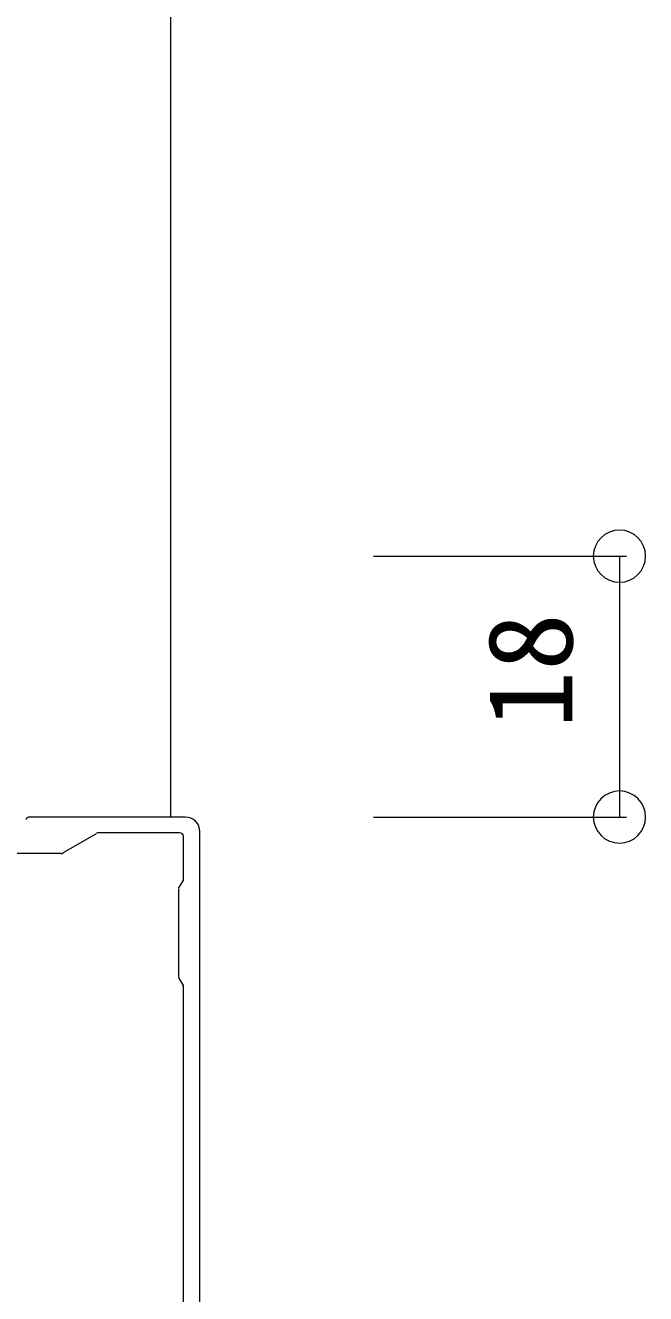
# Model space of a CAD drawing. Units: millimetres, scale not verified. Extents: x -1682 to -296, y -1188 to 1054.
# Drawn here: x -1084.5 to -1041.7, y -998.6 to -911 of the extents above; entities that cross this region are included whole.
import ezdxf
from ezdxf.enums import TextEntityAlignment as Align

# ---------------------------------------------------------------- set-up
doc = ezdxf.new("R2010")
doc.units = ezdxf.units.MM
doc.header["$LTSCALE"] = 4
for name, color, linetype, lineweight in [('0-4_YKK_D', 6, 'Continuous', 9), ('0-5_YKK_12', 2, 'Continuous', 9), ('0-8_YKK_11', 7, 'Continuous', 9)]:
    doc.layers.add(name, color=color, linetype=linetype, lineweight=lineweight)
doc.styles.add('ＭＳ ゴシック', font='')
doc.styles.get('ＭＳ ゴシック').set_extended_font_data('MS Gothic')

msp = doc.modelspace()

# ---------------------------------------------------------------- linework, layer by layer
at = {"layer": '0-4_YKK_D'}
for p, q in [((-1044.749, -946.404), (-1044.972, -946.67)), ((-1044.478, -946.184), (-1044.749, -946.404)), ((-1044.169, -946.019), (-1044.478, -946.184)), ((-1043.829, -945.914), (-1044.169, -946.019)), ((-1043.465, -945.878), (-1043.829, -945.914)), ((-1043.108, -945.914), (-1043.465, -945.878)), ((-1042.773, -946.019), (-1043.108, -945.914)), ((-1042.468, -946.184), (-1042.773, -946.019)), ((-1042.2, -946.404), (-1042.468, -946.184)), ((-1041.978, -946.67), (-1042.2, -946.404)), ((-1045.248, -947.314), (-1045.286, -947.677)), ((-1045.141, -946.976), (-1045.248, -947.314)), ((-1044.972, -946.67), (-1045.141, -946.976)), ((-1041.81, -946.976), (-1041.978, -946.67)), ((-1041.704, -947.314), (-1041.81, -946.976)), ((-1041.666, -947.677), (-1041.704, -947.314)), ((-1060.462, -947.677), (-1043, -947.677)), ((-1045.286, -947.677), (-1045.248, -948.04)), ((-1045.248, -948.04), (-1045.141, -948.377)), ((-1043.465, -947.677), (-1043.465, -965.69)), ((-1041.81, -948.377), (-1041.704, -948.04)), ((-1041.704, -948.04), (-1041.666, -947.677)), ((-1045.141, -948.377), (-1044.972, -948.683)), ((-1044.972, -948.683), (-1044.749, -948.949)), ((-1044.749, -948.949), (-1044.478, -949.169)), ((-1044.478, -949.169), (-1044.169, -949.335)), ((-1042.773, -949.335), (-1042.468, -949.169)), ((-1042.468, -949.169), (-1042.2, -948.949)), ((-1042.2, -948.949), (-1041.978, -948.683)), ((-1041.978, -948.683), (-1041.81, -948.377)), ((-1044.169, -949.335), (-1043.829, -949.439)), ((-1043.829, -949.439), (-1043.465, -949.476)), ((-1043.465, -949.476), (-1043.108, -949.439)), ((-1043.108, -949.439), (-1042.773, -949.335)), ((-1044.169, -964.031), (-1044.478, -964.198)), ((-1043.829, -963.927), (-1044.169, -964.031)), ((-1043.465, -963.89), (-1043.829, -963.927)), ((-1043.108, -963.927), (-1043.465, -963.89)), ((-1042.773, -964.031), (-1043.108, -963.927)), ((-1042.468, -964.198), (-1042.773, -964.031)), ((-1044.972, -964.683), (-1045.141, -964.989)), ((-1044.749, -964.417), (-1044.972, -964.683)), ((-1044.478, -964.198), (-1044.749, -964.417)), ((-1042.2, -964.417), (-1042.468, -964.198)), ((-1041.978, -964.683), (-1042.2, -964.417)), ((-1041.81, -964.989), (-1041.978, -964.683)), ((-1060.462, -965.69), (-1043, -965.69)), ((-1045.248, -965.327), (-1045.286, -965.69)), ((-1045.286, -965.69), (-1045.248, -966.053)), ((-1045.141, -964.989), (-1045.248, -965.327)), ((-1041.704, -965.327), (-1041.81, -964.989)), ((-1041.666, -965.69), (-1041.704, -965.327)), ((-1041.704, -966.053), (-1041.666, -965.69)), ((-1045.248, -966.053), (-1045.141, -966.391)), ((-1045.141, -966.391), (-1044.972, -966.696)), ((-1044.972, -966.696), (-1044.749, -966.962)), ((-1042.2, -966.962), (-1041.978, -966.696)), ((-1041.978, -966.696), (-1041.81, -966.391)), ((-1041.81, -966.391), (-1041.704, -966.053)), ((-1044.749, -966.962), (-1044.478, -967.182)), ((-1044.478, -967.182), (-1044.169, -967.348)), ((-1044.169, -967.348), (-1043.829, -967.452)), ((-1043.829, -967.452), (-1043.465, -967.489)), ((-1043.465, -967.489), (-1043.108, -967.452)), ((-1043.108, -967.452), (-1042.773, -967.348)), ((-1042.773, -967.348), (-1042.468, -967.182)), ((-1042.468, -967.182), (-1042.2, -966.962))]:
    msp.add_line(p, q, dxfattribs=at)
at = {"layer": '0-5_YKK_12'}
msp.add_line((-1074.495, -674.203), (-1074.495, -965.69), dxfattribs=at)
at = {"layer": '0-8_YKK_11'}
for p, q in [((-1084.443, -965.797), (-1084.486, -965.88)), ((-1084.38, -965.737), (-1084.443, -965.797)), ((-1084.302, -965.701), (-1084.38, -965.737)), ((-1084.211, -965.69), (-1084.302, -965.701)), ((-1073.48, -965.69), (-1084.211, -965.69)), ((-1073.271, -965.71), (-1073.48, -965.69)), ((-1073.08, -965.768), (-1073.271, -965.71)), ((-1072.907, -965.86), (-1073.08, -965.768)), ((-1072.757, -965.983), (-1072.907, -965.86)), ((-1072.634, -966.133), (-1072.757, -965.983)), ((-1072.542, -966.306), (-1072.634, -966.133)), ((-1072.484, -966.498), (-1072.542, -966.306)), ((-1072.463, -966.706), (-1072.484, -966.498)), ((-1081.883, -968.145), (-1079.597, -966.833)), ((-1079.533, -966.772), (-1079.602, -966.797)), ((-1079.469, -966.769), (-1079.533, -966.772)), ((-1073.903, -966.769), (-1079.469, -966.769)), ((-1073.841, -966.775), (-1073.903, -966.769)), ((-1073.728, -966.818), (-1073.841, -966.775)), ((-1073.641, -966.897), (-1073.728, -966.818)), ((-1073.592, -967.004), (-1073.641, -966.897)), ((-1073.585, -967.066), (-1073.592, -967.004)), ((-1073.585, -969.944), (-1073.585, -967.066)), ((-1072.463, -1017.4), (-1072.463, -966.706)), ((-1082.052, -968.209), (-1087.873, -968.209)), ((-1082.052, -968.209), (-1081.978, -968.195)), ((-1081.978, -968.195), (-1081.904, -968.166)), ((-1073.945, -970.6), (-1073.585, -970.071)), ((-1073.628, -970.092), (-1073.598, -970.026)), ((-1073.598, -970.026), (-1073.585, -969.944)), ((-1073.942, -970.709), (-1073.945, -970.791)), ((-1073.945, -970.791), (-1073.945, -976.612)), ((-1073.924, -970.643), (-1073.942, -970.709)), ((-1073.945, -976.612), (-1073.942, -976.685)), ((-1073.945, -976.781), (-1073.585, -977.331)), ((-1073.942, -976.685), (-1073.924, -976.76)), ((-1073.598, -977.371), (-1073.628, -977.289)), ((-1073.585, -977.437), (-1073.598, -977.371)), ((-1073.585, -1024.914), (-1073.585, -977.437))]:
    msp.add_line(p, q, dxfattribs=at)

# ---------------------------------------------------------------- texts
at = {"layer": '0-4_YKK_D', "color": 4, "style": 'ＭＳ ゴシック'}
msp.add_text('18', height=5.865, rotation=90, dxfattribs=at).set_placement((-1044.965, -959.583), align=Align.BOTTOM_LEFT)

doc.saveas('drawing.dxf')
